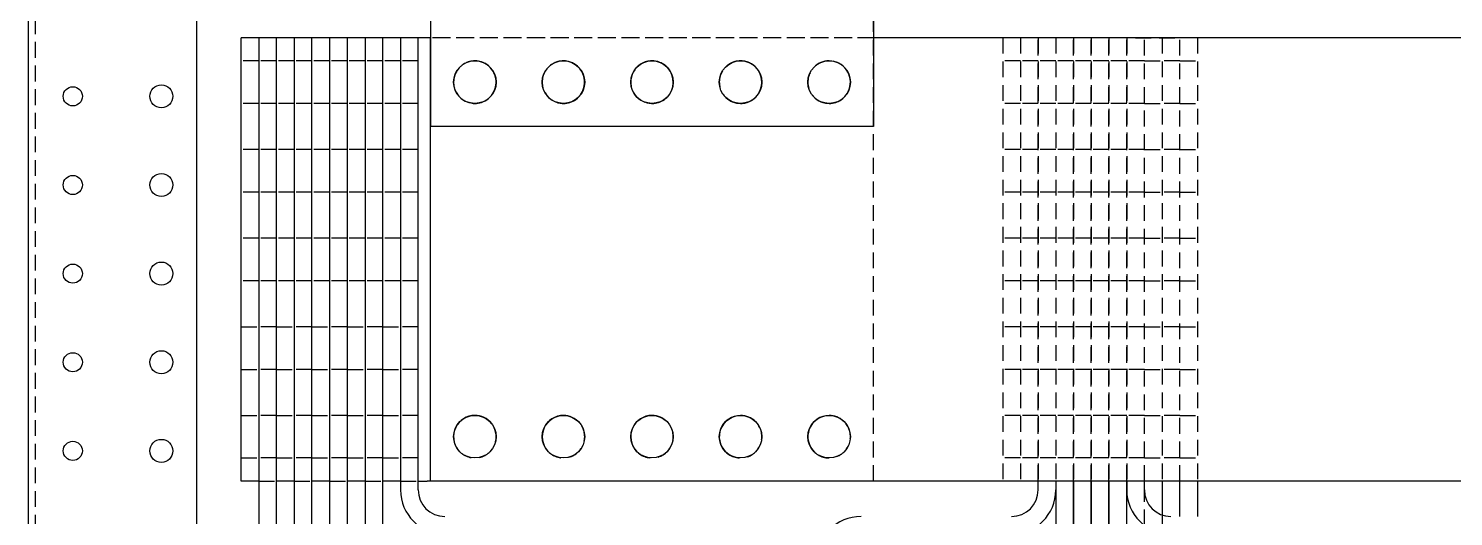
# Model space of a CAD drawing. Header units: millimetres. Extents: x -116965 to 323937, y 291661 to 566926.
# Drawn here: x -23870.7 to -23583.4, y 314650.3 to 314748.6 of the extents above; entities that cross this region are included whole.
import ezdxf

# ---------------------------------------------------------------- set-up
doc = ezdxf.new("R2010")
doc.units = ezdxf.units.MM
doc.linetypes.add('HIDDEN2', pattern=[4.7625, 3.175, -1.5875])
doc.layers.add('ALPHA', color=255, linetype='Continuous')
doc.layers.add('Pointille_Court', color=40, linetype='HIDDEN2', lineweight=25)

msp = doc.modelspace()

# ---------------------------------------------------------------- linework, layer by layer
at = {"layer": 'ALPHA'}
for p, q in [((-23870.739208, 314475.964459), (-23870.739208, 315297.393031)), ((-23836.810636, 314475.964459), (-23836.810636, 315297.393031)), ((-23789.667779, 314870.250173), (-23789.667777, 314728.821598)), ((-23700.382065, 314870.250173), (-23700.382062, 314728.821599)), ((-23789.66778, 314768.464455), (-23789.66778, 314728.821599)), ((-23827.882061, 314657.393026), (-23827.882063, 314746.67874)), ((-23824.310634, 314746.67874), (-23827.882063, 314746.67874)), ((-23824.310634, 314746.67874), (-23824.310632, 314627.035883)), ((-23820.739206, 314746.67874), (-23824.310634, 314746.67874)), ((-23820.739204, 314627.035883), (-23820.739206, 314746.67874)), ((-23817.167777, 314746.67874), (-23820.739206, 314746.67874)), ((-23817.167777, 314746.67874), (-23817.167775, 314634.17874)), ((-23813.596348, 314746.67874), (-23817.167777, 314746.67874)), ((-23813.596347, 314634.17874), (-23813.596348, 314746.67874)), ((-23810.02492, 314746.67874), (-23813.596348, 314746.67874)), ((-23810.02492, 314746.67874), (-23810.024918, 314641.321597)), ((-23806.453491, 314746.67874), (-23810.02492, 314746.67874)), ((-23806.45349, 314641.321598), (-23806.453491, 314746.67874)), ((-23802.882063, 314746.67874), (-23806.453491, 314746.67874)), ((-23802.882063, 314746.67874), (-23802.882061, 314648.464455)), ((-23799.310634, 314746.67874), (-23802.882063, 314746.67874)), ((-23795.739206, 314746.678741), (-23799.310634, 314746.67874)), ((-23799.310633, 314648.464455), (-23799.310634, 314746.67874)), ((-23795.739206, 314746.678741), (-23795.739204, 314655.607312)), ((-23792.167777, 314746.678741), (-23795.739206, 314746.678741)), ((-23792.167776, 314655.607312), (-23792.167777, 314746.678741)), ((-23790.382063, 314746.678741), (-23792.167777, 314746.678741)), ((-23789.66778, 314746.678741), (-23790.382063, 314746.678741)), ((-23789.667779, 314657.393031), (-23789.667779, 314746.678745)), ((-23789.667777, 314746.678745), (-23789.667779, 314746.678745)), ((-23513.596351, 314746.678745), (-23700.382063, 314746.678745)), ((-23789.667779, 314728.821599), (-23789.66778, 314728.821599)), ((-23700.382062, 314728.821599), (-23789.667777, 314728.821598)), ((-23824.310633, 314657.393026), (-23827.882061, 314657.393026)), ((-23817.167776, 314657.393026), (-23820.739204, 314657.393026)), ((-23810.024919, 314657.393026), (-23813.596347, 314657.393026)), ((-23802.882061, 314657.393026), (-23806.45349, 314657.393026)), ((-23795.739204, 314657.393026), (-23799.310633, 314657.393026)), ((-23792.167776, 314657.393026), (-23790.382061, 314657.393026)), ((-23789.667776, 314657.393026), (-23790.382061, 314657.393026)), ((-23513.596351, 314657.393031), (-23789.667779, 314657.393031)), ((-23789.667776, 314657.393026), (-23789.667776, 314657.393031)), ((-23663.596351, 314657.393028), (-23789.667776, 314657.393026)), ((-23667.167779, 314655.607316), (-23667.167779, 314657.393028)), ((-23663.596351, 314657.393031), (-23663.596351, 314628.107316)), ((-23660.024922, 314628.107316), (-23660.024922, 314657.393031)), ((-23660.024922, 314657.393031), (-23660.024922, 314634.178745)), ((-23656.453493, 314634.178745), (-23656.453493, 314657.393031)), ((-23656.453493, 314657.393031), (-23656.453493, 314641.321602)), ((-23652.882065, 314641.321602), (-23652.882065, 314657.393031)), ((-23652.882065, 314657.393031), (-23652.882065, 314648.464459)), ((-23649.310636, 314648.464459), (-23649.310636, 314657.393031)), ((-23649.310636, 314657.393031), (-23649.310636, 314655.607316)), ((-23645.739208, 314655.607316), (-23645.739208, 314657.393031)), ((-23638.596347, 314657.393029), (-23645.739208, 314657.393028)), ((-23642.167779, 314657.393029), (-23642.167779, 314650.556554)), ((-23638.596351, 314650.250173), (-23638.596351, 314657.393029)), ((-23638.596347, 314657.393029), (-23638.596347, 314657.393031)), ((-23635.024922, 314657.393031), (-23635.024922, 314650.250173))]:
    msp.add_line(p, q, dxfattribs=at)
for centre, radius in [((-23780.739205, 314737.750169), 4.285714), ((-23762.882063, 314737.75017), 4.285714), ((-23745.02492, 314737.75017), 4.285714), ((-23727.167777, 314737.75017), 4.285714), ((-23709.310634, 314737.75017), 4.285714), ((-23861.810636, 314734.893031), 1.928571), ((-23843.953493, 314734.893031), 2.321429), ((-23861.810636, 314717.035888), 1.928571), ((-23843.953493, 314717.035888), 2.321429), ((-23843.953493, 314699.178745), 2.321429), ((-23861.810636, 314699.178745), 1.928571), ((-23861.810636, 314681.321602), 1.928571), ((-23843.953493, 314681.321602), 2.321429), ((-23780.739208, 314666.321602), 4.285714), ((-23762.882065, 314666.321602), 4.285714), ((-23745.024922, 314666.321602), 4.285714), ((-23727.167779, 314666.321602), 4.285714), ((-23709.310636, 314666.321602), 4.285714), ((-23861.810636, 314663.464459), 1.928571), ((-23843.953493, 314663.464459), 2.321429)]:
    msp.add_circle(centre, radius, dxfattribs=at)
for centre, radius, start, end in [((-23780.739209, 314737.75017), 4.285714, 341.02116014, 71.90311029), ((-23762.882066, 314737.75017), 4.285714, 341.02116014, 76.22877344), ((-23745.024923, 314737.75017), 4.285714, 341.02116109, 80.72034368), ((-23727.16778, 314737.75017), 4.285714, 341.02116204, 85.32974368), ((-23709.310637, 314737.75017), 4.285714, 341.02116221, 90.00040108), ((-23780.739208, 314737.750173), 4.285714, 208.53214671, 28.5320846), ((-23762.882065, 314737.750173), 4.285714, 210.18212779, 30.18206878), ((-23745.024922, 314737.750173), 4.285714, 212.01340279, 32.01334682), ((-23727.167779, 314737.750173), 4.285714, 214.05315712, 34.05310413), ((-23709.310636, 314737.750173), 4.285714, 216.33297286, 36.33292279), ((-23780.739204, 314666.321598), 4.285714, 90.00000085, 218.8145402), ((-23780.739204, 314666.321598), 4.285714, 38.81519381, 90.00000085), ((-23762.882062, 314666.321598), 4.285714, 90.00000085, 220.71319647), ((-23762.882062, 314666.321598), 4.285714, 40.71389588, 90.00000085), ((-23745.024919, 314666.321598), 4.285714, 90.00000085, 222.770214), ((-23745.024919, 314666.321598), 4.285714, 42.7709639, 90.00000085), ((-23727.167776, 314666.321599), 4.285714, 90.00000085, 225.00024934), ((-23727.167776, 314666.321599), 4.285714, 45.00105463, 90.00000085), ((-23709.310633, 314666.321599), 4.285714, 90.00000085, 227.41841657), ((-23709.310633, 314666.321599), 4.285714, 47.41928225, 90.00000085), ((-23786.810633, 314655.607312), 8.928571, 180.00000085, 270.00000085), ((-23786.810633, 314655.607312), 5.357143, 180.00000085, 270.00000085), ((-23672.524922, 314655.607316), 5.357143, 270, 0), ((-23672.524922, 314655.607316), 8.928571, 270, 0), ((-23640.382065, 314655.607316), 8.928571, 180, 270), ((-23640.382065, 314655.607316), 5.357143, 180, 270), ((-23702.882065, 314641.321602), 8.928571, 90, 180)]:
    msp.add_arc(centre, radius, start, end, dxfattribs=at)
at = {"layer": 'Pointille_Court'}
for p, q in [((-23869.310636, 314475.964459), (-23869.310636, 315297.393031)), ((-23700.382066, 314728.821599), (-23700.382066, 314908.670616)), ((-23789.667777, 314746.678741), (-23789.66778, 314746.678741)), ((-23700.382063, 314746.678745), (-23789.667777, 314746.678745)), ((-23647.52492, 314746.678743), (-23789.667777, 314746.678741)), ((-23674.310636, 314746.678745), (-23674.310636, 314657.393031)), ((-23670.739208, 314746.678745), (-23670.739208, 314657.393031)), ((-23670.739208, 314746.678745), (-23670.739208, 314657.393031)), ((-23670.739206, 314746.678742), (-23670.739204, 314657.393028)), ((-23667.167779, 314746.678745), (-23667.167779, 314657.393031)), ((-23667.167779, 314746.678745), (-23667.167779, 314657.393031)), ((-23667.167776, 314657.393028), (-23667.167777, 314746.678742)), ((-23663.596351, 314746.678745), (-23663.596351, 314657.393031)), ((-23663.596351, 314746.678745), (-23663.596351, 314657.393031)), ((-23663.596348, 314746.678743), (-23663.596347, 314657.393028)), ((-23660.024922, 314657.393031), (-23660.024922, 314746.678745)), ((-23660.024922, 314746.678745), (-23660.024922, 314657.393031)), ((-23660.024919, 314657.393028), (-23660.02492, 314746.678743)), ((-23656.453493, 314657.393031), (-23656.453493, 314746.678745)), ((-23656.453493, 314746.678745), (-23656.453493, 314657.393031)), ((-23656.453491, 314746.678743), (-23656.45349, 314657.393028)), ((-23652.882065, 314657.393031), (-23652.882065, 314746.678745)), ((-23652.882065, 314746.678745), (-23652.882065, 314657.393031)), ((-23652.882061, 314657.393028), (-23652.882063, 314746.678743)), ((-23649.310636, 314657.393031), (-23649.310636, 314746.678745)), ((-23649.310636, 314746.678745), (-23649.310636, 314657.393031)), ((-23649.310634, 314746.678743), (-23649.310633, 314657.393028)), ((-23647.52492, 314746.678743), (-23638.596348, 314746.678743)), ((-23645.739208, 314657.393031), (-23645.739208, 314746.678745)), ((-23645.739204, 314657.393028), (-23645.739206, 314746.678743)), ((-23642.167779, 314746.678745), (-23642.167779, 314657.393029)), ((-23642.167777, 314746.678743), (-23642.167776, 314657.393029)), ((-23638.596351, 314657.393029), (-23638.596351, 314746.678745)), ((-23638.596347, 314657.393031), (-23638.596348, 314746.678743)), ((-23635.024922, 314746.678745), (-23635.024922, 314657.393031)), ((-23824.310634, 314742.035883), (-23827.882063, 314742.035883)), ((-23820.739206, 314742.035883), (-23824.310634, 314742.035883)), ((-23817.167777, 314742.035883), (-23820.739206, 314742.035883)), ((-23813.596348, 314742.035883), (-23817.167777, 314742.035883)), ((-23810.02492, 314742.035883), (-23813.596348, 314742.035883)), ((-23806.453491, 314742.035883), (-23810.02492, 314742.035883)), ((-23802.882063, 314742.035883), (-23806.453491, 314742.035883)), ((-23799.310634, 314742.035883), (-23802.882063, 314742.035883)), ((-23795.739206, 314742.035883), (-23799.310634, 314742.035883)), ((-23792.167777, 314742.035883), (-23795.739206, 314742.035883)), ((-23670.739208, 314742.035888), (-23674.310636, 314742.035888)), ((-23667.167779, 314742.035888), (-23670.739208, 314742.035888)), ((-23667.167777, 314742.035885), (-23670.739206, 314742.035885)), ((-23663.596351, 314742.035888), (-23667.167779, 314742.035888)), ((-23660.024922, 314742.035888), (-23663.596351, 314742.035888)), ((-23660.02492, 314742.035885), (-23663.596348, 314742.035885)), ((-23656.453493, 314742.035888), (-23660.024922, 314742.035888)), ((-23652.882065, 314742.035888), (-23656.453493, 314742.035888)), ((-23652.882063, 314742.035886), (-23656.453491, 314742.035885)), ((-23649.310636, 314742.035888), (-23652.882065, 314742.035888)), ((-23645.739208, 314742.035888), (-23649.310636, 314742.035888)), ((-23645.739206, 314742.035886), (-23649.310634, 314742.035886)), ((-23645.739208, 314742.035888), (-23642.167779, 314742.035888)), ((-23638.596348, 314742.035886), (-23642.167777, 314742.035886)), ((-23638.596351, 314742.035888), (-23635.024922, 314742.035888)), ((-23824.310634, 314733.464454), (-23827.882063, 314733.464454)), ((-23820.739205, 314733.464454), (-23824.310634, 314733.464454)), ((-23817.167777, 314733.464454), (-23820.739205, 314733.464454)), ((-23813.596348, 314733.464455), (-23817.167777, 314733.464454)), ((-23810.02492, 314733.464455), (-23813.596348, 314733.464455)), ((-23806.453491, 314733.464455), (-23810.02492, 314733.464455)), ((-23802.882063, 314733.464455), (-23806.453491, 314733.464455)), ((-23799.310634, 314733.464455), (-23802.882063, 314733.464455)), ((-23795.739205, 314733.464455), (-23799.310634, 314733.464455)), ((-23792.167777, 314733.464455), (-23795.739205, 314733.464455)), ((-23670.739208, 314733.464459), (-23674.310636, 314733.464459)), ((-23667.167779, 314733.464459), (-23670.739208, 314733.464459)), ((-23667.167777, 314733.464457), (-23670.739205, 314733.464457)), ((-23663.596351, 314733.464459), (-23667.167779, 314733.464459)), ((-23660.024922, 314733.464459), (-23663.596351, 314733.464459)), ((-23660.02492, 314733.464457), (-23663.596348, 314733.464457)), ((-23656.453493, 314733.464459), (-23660.024922, 314733.464459)), ((-23652.882065, 314733.464459), (-23656.453493, 314733.464459)), ((-23652.882063, 314733.464457), (-23656.453491, 314733.464457)), ((-23649.310636, 314733.464459), (-23652.882065, 314733.464459)), ((-23645.739208, 314733.464459), (-23649.310636, 314733.464459)), ((-23645.739205, 314733.464457), (-23649.310634, 314733.464457)), ((-23645.739208, 314733.464459), (-23642.167779, 314733.464459)), ((-23638.596348, 314733.464457), (-23642.167777, 314733.464457)), ((-23638.596351, 314733.464459), (-23635.024922, 314733.464459)), ((-23700.382066, 314728.821599), (-23789.667779, 314728.821599)), ((-23789.667776, 314657.393031), (-23789.667777, 314728.821598)), ((-23700.382061, 314657.393028), (-23700.382062, 314728.821599)), ((-23824.310634, 314724.17874), (-23827.882062, 314724.17874)), ((-23820.739205, 314724.17874), (-23824.310634, 314724.17874)), ((-23817.167777, 314724.17874), (-23820.739205, 314724.17874)), ((-23813.596348, 314724.17874), (-23817.167777, 314724.17874)), ((-23810.02492, 314724.17874), (-23813.596348, 314724.17874)), ((-23806.453491, 314724.17874), (-23810.02492, 314724.17874)), ((-23802.882062, 314724.17874), (-23806.453491, 314724.17874)), ((-23799.310634, 314724.17874), (-23802.882062, 314724.17874)), ((-23795.739205, 314724.178741), (-23799.310634, 314724.17874)), ((-23792.167777, 314724.178741), (-23795.739205, 314724.178741)), ((-23670.739208, 314724.178745), (-23674.310636, 314724.178745)), ((-23667.167779, 314724.178745), (-23670.739208, 314724.178745)), ((-23667.167777, 314724.178742), (-23670.739205, 314724.178742)), ((-23663.596351, 314724.178745), (-23667.167779, 314724.178745)), ((-23660.024922, 314724.178745), (-23663.596351, 314724.178745)), ((-23660.02492, 314724.178743), (-23663.596348, 314724.178743)), ((-23656.453493, 314724.178745), (-23660.024922, 314724.178745)), ((-23652.882065, 314724.178745), (-23656.453493, 314724.178745)), ((-23652.882062, 314724.178743), (-23656.453491, 314724.178743)), ((-23649.310636, 314724.178745), (-23652.882065, 314724.178745)), ((-23645.739208, 314724.178745), (-23649.310636, 314724.178745)), ((-23645.739205, 314724.178743), (-23649.310634, 314724.178743)), ((-23645.739208, 314724.178745), (-23642.167779, 314724.178745)), ((-23638.596348, 314724.178743), (-23642.167777, 314724.178743)), ((-23638.596351, 314724.178745), (-23635.024922, 314724.178745)), ((-23824.310634, 314715.607312), (-23827.882062, 314715.607311)), ((-23820.739205, 314715.607312), (-23824.310634, 314715.607312)), ((-23817.167777, 314715.607312), (-23820.739205, 314715.607312)), ((-23813.596348, 314715.607312), (-23817.167777, 314715.607312)), ((-23810.024919, 314715.607312), (-23813.596348, 314715.607312)), ((-23806.453491, 314715.607312), (-23810.024919, 314715.607312)), ((-23802.882062, 314715.607312), (-23806.453491, 314715.607312)), ((-23799.310634, 314715.607312), (-23802.882062, 314715.607312)), ((-23795.739205, 314715.607312), (-23799.310634, 314715.607312)), ((-23792.167777, 314715.607312), (-23795.739205, 314715.607312)), ((-23670.739208, 314715.607316), (-23674.310636, 314715.607316)), ((-23667.167779, 314715.607316), (-23670.739208, 314715.607316)), ((-23667.167777, 314715.607314), (-23670.739205, 314715.607314)), ((-23663.596351, 314715.607316), (-23667.167779, 314715.607316)), ((-23660.024922, 314715.607316), (-23663.596351, 314715.607316)), ((-23660.024919, 314715.607314), (-23663.596348, 314715.607314)), ((-23656.453493, 314715.607316), (-23660.024922, 314715.607316)), ((-23652.882065, 314715.607316), (-23656.453493, 314715.607316)), ((-23652.882062, 314715.607314), (-23656.453491, 314715.607314)), ((-23649.310636, 314715.607316), (-23652.882065, 314715.607316)), ((-23645.739208, 314715.607316), (-23649.310636, 314715.607316)), ((-23645.739205, 314715.607314), (-23649.310634, 314715.607314)), ((-23645.739208, 314715.607316), (-23642.167779, 314715.607316)), ((-23638.596348, 314715.607314), (-23642.167777, 314715.607314)), ((-23638.596351, 314715.607316), (-23635.024922, 314715.607316)), ((-23824.310634, 314706.321597), (-23827.882062, 314706.321597)), ((-23820.739205, 314706.321597), (-23824.310634, 314706.321597)), ((-23817.167776, 314706.321597), (-23820.739205, 314706.321597)), ((-23813.596348, 314706.321597), (-23817.167776, 314706.321597)), ((-23810.024919, 314706.321597), (-23813.596348, 314706.321597)), ((-23806.453491, 314706.321598), (-23810.024919, 314706.321597)), ((-23802.882062, 314706.321598), (-23806.453491, 314706.321598)), ((-23799.310634, 314706.321598), (-23802.882062, 314706.321598)), ((-23795.739205, 314706.321598), (-23799.310634, 314706.321598)), ((-23792.167776, 314706.321598), (-23795.739205, 314706.321598)), ((-23670.739208, 314706.321602), (-23674.310636, 314706.321602)), ((-23667.167779, 314706.321602), (-23670.739208, 314706.321602)), ((-23667.167776, 314706.3216), (-23670.739205, 314706.3216)), ((-23663.596351, 314706.321602), (-23667.167779, 314706.321602)), ((-23660.024922, 314706.321602), (-23663.596351, 314706.321602)), ((-23660.024919, 314706.3216), (-23663.596348, 314706.3216)), ((-23656.453493, 314706.321602), (-23660.024922, 314706.321602)), ((-23652.882065, 314706.321602), (-23656.453493, 314706.321602)), ((-23652.882062, 314706.3216), (-23656.453491, 314706.3216)), ((-23649.310636, 314706.321602), (-23652.882065, 314706.321602)), ((-23645.739208, 314706.321602), (-23649.310636, 314706.321602)), ((-23645.739205, 314706.3216), (-23649.310634, 314706.3216)), ((-23645.739208, 314706.321602), (-23642.167779, 314706.321602)), ((-23638.596348, 314706.3216), (-23642.167776, 314706.3216)), ((-23638.596351, 314706.321602), (-23635.024922, 314706.321602)), ((-23824.310633, 314697.750169), (-23827.882062, 314697.750169)), ((-23820.739205, 314697.750169), (-23824.310633, 314697.750169)), ((-23817.167776, 314697.750169), (-23820.739205, 314697.750169)), ((-23813.596348, 314697.750169), (-23817.167776, 314697.750169)), ((-23810.024919, 314697.750169), (-23813.596348, 314697.750169)), ((-23806.453491, 314697.750169), (-23810.024919, 314697.750169)), ((-23802.882062, 314697.750169), (-23806.453491, 314697.750169)), ((-23799.310633, 314697.750169), (-23802.882062, 314697.750169)), ((-23795.739205, 314697.750169), (-23799.310633, 314697.750169)), ((-23792.167776, 314697.750169), (-23795.739205, 314697.750169)), ((-23670.739208, 314697.750173), (-23674.310636, 314697.750173)), ((-23667.167779, 314697.750173), (-23670.739208, 314697.750173)), ((-23667.167776, 314697.750171), (-23670.739205, 314697.750171)), ((-23663.596351, 314697.750173), (-23667.167779, 314697.750173)), ((-23660.024922, 314697.750173), (-23663.596351, 314697.750173)), ((-23660.024919, 314697.750171), (-23663.596348, 314697.750171)), ((-23656.453493, 314697.750173), (-23660.024922, 314697.750173)), ((-23652.882065, 314697.750173), (-23656.453493, 314697.750173)), ((-23652.882062, 314697.750171), (-23656.453491, 314697.750171)), ((-23649.310636, 314697.750173), (-23652.882065, 314697.750173)), ((-23645.739208, 314697.750173), (-23649.310636, 314697.750173)), ((-23645.739205, 314697.750171), (-23649.310633, 314697.750171)), ((-23645.739208, 314697.750173), (-23642.167779, 314697.750173)), ((-23638.596348, 314697.750171), (-23642.167776, 314697.750171)), ((-23638.596351, 314697.750173), (-23635.024922, 314697.750173)), ((-23827.882062, 314688.464454), (-23824.310633, 314688.464454)), ((-23820.739205, 314688.464454), (-23824.310633, 314688.464454)), ((-23820.739205, 314688.464454), (-23817.167776, 314688.464454)), ((-23813.596348, 314688.464455), (-23817.167776, 314688.464454)), ((-23813.596348, 314688.464455), (-23810.024919, 314688.464455)), ((-23806.45349, 314688.464455), (-23810.024919, 314688.464455)), ((-23806.45349, 314688.464455), (-23802.882062, 314688.464455)), ((-23799.310633, 314688.464455), (-23802.882062, 314688.464455)), ((-23799.310633, 314688.464455), (-23795.739205, 314688.464455)), ((-23792.167776, 314688.464455), (-23795.739205, 314688.464455)), ((-23670.739208, 314688.464459), (-23674.310636, 314688.464459)), ((-23667.167779, 314688.464459), (-23670.739208, 314688.464459)), ((-23667.167776, 314688.464457), (-23670.739205, 314688.464457)), ((-23663.596351, 314688.464459), (-23667.167779, 314688.464459)), ((-23660.024922, 314688.464459), (-23663.596351, 314688.464459)), ((-23660.024919, 314688.464457), (-23663.596348, 314688.464457)), ((-23656.453493, 314688.464459), (-23660.024922, 314688.464459)), ((-23652.882065, 314688.464459), (-23656.453493, 314688.464459)), ((-23652.882062, 314688.464457), (-23656.45349, 314688.464457)), ((-23649.310636, 314688.464459), (-23652.882065, 314688.464459)), ((-23645.739208, 314688.464459), (-23649.310636, 314688.464459)), ((-23645.739205, 314688.464457), (-23649.310633, 314688.464457)), ((-23645.739208, 314688.464459), (-23642.167779, 314688.464459)), ((-23638.596348, 314688.464457), (-23642.167776, 314688.464457)), ((-23638.596351, 314688.464459), (-23635.024922, 314688.464459)), ((-23827.882062, 314679.893026), (-23824.310633, 314679.893026)), ((-23820.739205, 314679.893026), (-23824.310633, 314679.893026)), ((-23820.739205, 314679.893026), (-23817.167776, 314679.893026)), ((-23813.596347, 314679.893026), (-23817.167776, 314679.893026)), ((-23813.596347, 314679.893026), (-23810.024919, 314679.893026)), ((-23806.45349, 314679.893026), (-23810.024919, 314679.893026)), ((-23806.45349, 314679.893026), (-23802.882062, 314679.893026)), ((-23799.310633, 314679.893026), (-23802.882062, 314679.893026)), ((-23799.310633, 314679.893026), (-23795.739205, 314679.893026)), ((-23792.167776, 314679.893026), (-23795.739205, 314679.893026)), ((-23670.739208, 314679.893031), (-23674.310636, 314679.893031)), ((-23667.167779, 314679.893031), (-23670.739208, 314679.893031)), ((-23667.167776, 314679.893028), (-23670.739205, 314679.893028)), ((-23663.596351, 314679.893031), (-23667.167779, 314679.893031)), ((-23660.024922, 314679.893031), (-23663.596351, 314679.893031)), ((-23660.024919, 314679.893028), (-23663.596347, 314679.893028)), ((-23656.453493, 314679.893031), (-23660.024922, 314679.893031)), ((-23652.882065, 314679.893031), (-23656.453493, 314679.893031)), ((-23652.882062, 314679.893028), (-23656.45349, 314679.893028)), ((-23649.310636, 314679.893031), (-23652.882065, 314679.893031)), ((-23645.739208, 314679.893031), (-23649.310636, 314679.893031)), ((-23645.739205, 314679.893028), (-23649.310633, 314679.893028)), ((-23645.739208, 314679.893031), (-23642.167779, 314679.893031)), ((-23638.596347, 314679.893029), (-23642.167776, 314679.893029)), ((-23638.596351, 314679.893031), (-23635.024922, 314679.893031)), ((-23827.882062, 314670.607311), (-23824.310633, 314670.607312)), ((-23820.739204, 314670.607312), (-23824.310633, 314670.607312)), ((-23820.739204, 314670.607312), (-23817.167776, 314670.607312)), ((-23813.596347, 314670.607312), (-23817.167776, 314670.607312)), ((-23813.596347, 314670.607312), (-23810.024919, 314670.607312)), ((-23806.45349, 314670.607312), (-23810.024919, 314670.607312)), ((-23806.45349, 314670.607312), (-23802.882062, 314670.607312)), ((-23799.310633, 314670.607312), (-23802.882062, 314670.607312)), ((-23799.310633, 314670.607312), (-23795.739204, 314670.607312)), ((-23792.167776, 314670.607312), (-23795.739204, 314670.607312)), ((-23670.739208, 314670.607316), (-23674.310636, 314670.607316)), ((-23667.167779, 314670.607316), (-23670.739208, 314670.607316)), ((-23667.167776, 314670.607314), (-23670.739204, 314670.607314)), ((-23663.596351, 314670.607316), (-23667.167779, 314670.607316)), ((-23660.024922, 314670.607316), (-23663.596351, 314670.607316)), ((-23660.024919, 314670.607314), (-23663.596347, 314670.607314)), ((-23656.453493, 314670.607316), (-23660.024922, 314670.607316)), ((-23652.882065, 314670.607316), (-23656.453493, 314670.607316)), ((-23652.882062, 314670.607314), (-23656.45349, 314670.607314)), ((-23649.310636, 314670.607316), (-23652.882065, 314670.607316)), ((-23645.739208, 314670.607316), (-23649.310636, 314670.607316)), ((-23645.739204, 314670.607314), (-23649.310633, 314670.607314)), ((-23645.739208, 314670.607316), (-23642.167779, 314670.607316)), ((-23638.596347, 314670.607314), (-23642.167776, 314670.607314)), ((-23638.596351, 314670.607316), (-23635.024922, 314670.607316)), ((-23827.882061, 314662.035883), (-23824.310633, 314662.035883)), ((-23820.739204, 314662.035883), (-23824.310633, 314662.035883)), ((-23820.739204, 314662.035883), (-23817.167776, 314662.035883)), ((-23813.596347, 314662.035883), (-23817.167776, 314662.035883)), ((-23813.596347, 314662.035883), (-23810.024919, 314662.035883)), ((-23806.45349, 314662.035883), (-23810.024919, 314662.035883)), ((-23806.45349, 314662.035883), (-23802.882061, 314662.035883)), ((-23799.310633, 314662.035883), (-23802.882061, 314662.035883)), ((-23799.310633, 314662.035883), (-23795.739204, 314662.035883)), ((-23792.167776, 314662.035883), (-23795.739204, 314662.035883)), ((-23670.739208, 314662.035888), (-23674.310636, 314662.035888)), ((-23667.167779, 314662.035888), (-23670.739208, 314662.035888)), ((-23667.167776, 314662.035885), (-23670.739204, 314662.035885)), ((-23663.596351, 314662.035888), (-23667.167779, 314662.035888)), ((-23660.024922, 314662.035888), (-23663.596351, 314662.035888)), ((-23660.024919, 314662.035885), (-23663.596347, 314662.035885)), ((-23656.453493, 314662.035888), (-23660.024922, 314662.035888)), ((-23652.882065, 314662.035888), (-23656.453493, 314662.035888)), ((-23652.882061, 314662.035886), (-23656.45349, 314662.035885)), ((-23649.310636, 314662.035888), (-23652.882065, 314662.035888)), ((-23645.739208, 314662.035888), (-23649.310636, 314662.035888)), ((-23645.739204, 314662.035886), (-23649.310633, 314662.035886)), ((-23645.739208, 314662.035888), (-23642.167779, 314662.035888)), ((-23638.596347, 314662.035886), (-23642.167776, 314662.035886)), ((-23638.596351, 314662.035888), (-23635.024922, 314662.035888)), ((-23824.310633, 314657.393026), (-23820.739204, 314657.393026)), ((-23817.167776, 314657.393026), (-23813.596347, 314657.393026)), ((-23810.024919, 314657.393026), (-23806.45349, 314657.393026)), ((-23802.882061, 314657.393026), (-23799.310633, 314657.393026)), ((-23795.739204, 314657.393026), (-23792.167776, 314657.393026)), ((-23667.167779, 314657.393028), (-23667.167779, 314657.393031)), ((-23647.524919, 314657.393028), (-23663.596351, 314657.393028)), ((-23645.739208, 314657.393028), (-23647.524919, 314657.393028)), ((-23645.739208, 314648.464459), (-23645.739208, 314655.607316)), ((-23642.167779, 314650.556554), (-23642.167779, 314646.859139))]:
    msp.add_line(p, q, dxfattribs=at)
for centre, start, end in [((-23780.739209, 314737.75017), 71.90311029, 270), ((-23780.739208, 314737.750173), 90, 208.53214671), ((-23780.739208, 314737.750173), 28.5320846, 90), ((-23762.882066, 314737.75017), 76.22877344, 270), ((-23762.882065, 314737.750173), 90, 210.18212779), ((-23762.882065, 314737.750173), 30.18206878, 90), ((-23745.024923, 314737.75017), 80.72034368, 270), ((-23745.024922, 314737.750173), 90, 212.01340279), ((-23745.024922, 314737.750173), 32.01334682, 90), ((-23727.16778, 314737.75017), 85.32974368, 270), ((-23727.167779, 314737.750173), 90, 214.05315712), ((-23727.167779, 314737.750173), 34.05310413, 90), ((-23709.310637, 314737.75017), 90.00040108, 270), ((-23709.310636, 314737.750173), 90, 216.33297286), ((-23709.310636, 314737.750173), 36.33292279, 90), ((-23780.739209, 314737.75017), 270, 341.02116014), ((-23762.882066, 314737.75017), 270, 341.02116014), ((-23745.024923, 314737.75017), 270, 341.02116109), ((-23727.16778, 314737.75017), 270, 341.02116204), ((-23709.310637, 314737.75017), 270, 341.02116221), ((-23780.739204, 314666.321598), 218.8145402, 38.81519381), ((-23762.882062, 314666.321598), 220.71319647, 40.71389588), ((-23745.024919, 314666.321598), 222.770214, 42.7709639), ((-23727.167776, 314666.321599), 225.00024934, 45.00105463), ((-23709.310633, 314666.321599), 227.41841657, 47.41928225)]:
    msp.add_arc(centre, 4.285714, start, end, dxfattribs=at)

doc.saveas('drawing.dxf')
